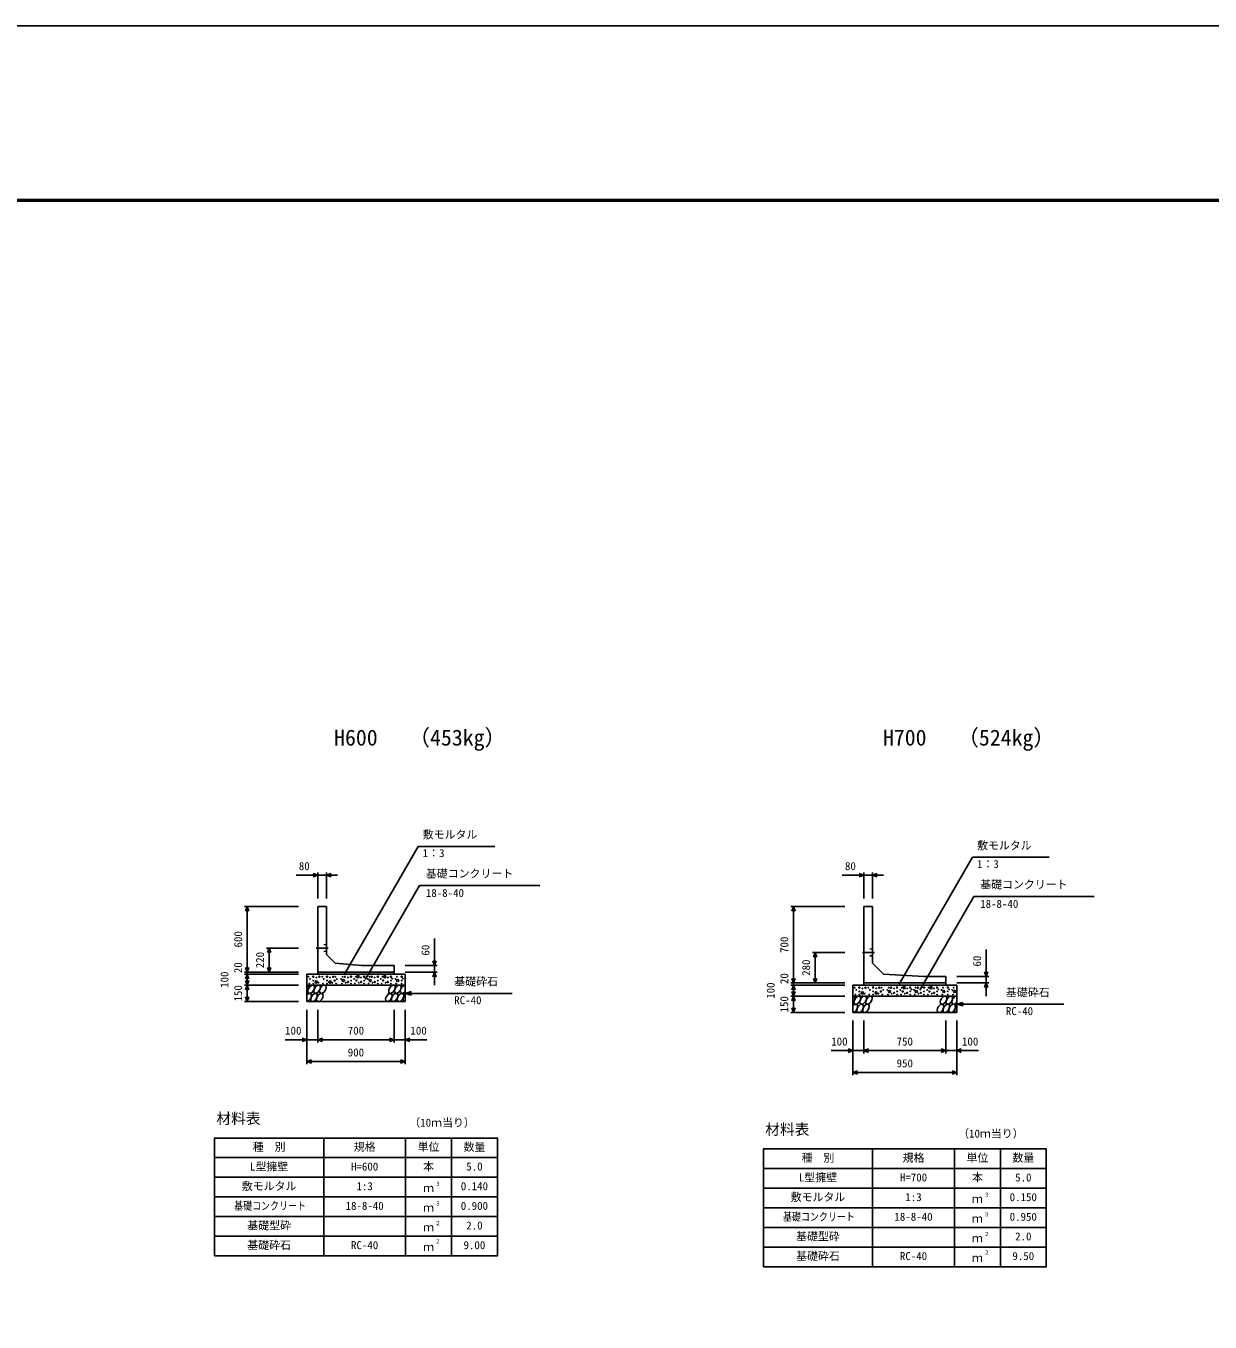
# Model space of a CAD drawing. Units: millimetres, scale not verified. Extents: x -67200 to 67200, y -23760 to 23760.
# Drawn here: x 12990 to 23832, y 11888 to 23760 of the extents above; entities that cross this region are included whole.
import ezdxf
from ezdxf.enums import TextEntityAlignment as Align

# ---------------------------------------------------------------- set-up
doc = ezdxf.new("R2010")
doc.units = ezdxf.units.MM
doc.header["$LTSCALE"] = 80
doc.linetypes.add('CHAIN1', pattern=[8, 5, -1, 1, -1])
doc.linetypes.add('DOTTED', pattern=[1.75, 0.25, -1.5])
for name, color, linetype, lineweight in [('0-0_CENTER', 7, 'CHAIN1', 25), ('0-1_DIM', 7, 'Continuous', 25), ('0-2_Defpoints', 5, 'Continuous', 25), ('0-3_HATCH', 6, 'Continuous', 25), ('0-4_HYO', 3, 'Continuous', 25), ('0-5_HYO2', 4, 'Continuous', 25), ('0-6_OUTLINE', 1, 'Continuous', 25), ('0-7_OUTLINE2', 4, 'DOTTED', 25), ('0-8_TXT', 7, 'Continuous', 25), ('0-9_WAKU', 3, 'Continuous', 25)]:
    doc.layers.add(name, color=color, linetype=linetype, lineweight=lineweight)
doc.styles.add('ＭＳ ゴシック', font='')
doc.styles.get('ＭＳ ゴシック').set_extended_font_data('MS Gothic')

msp = doc.modelspace()

# ---------------------------------------------------------------- linework, layer by layer
at = {"layer": '0-0_CENTER'}
for p, q in [((15648.2, 15314.21), (15756.14, 15314.21)), ((20648.82, 15274.21), (20758, 15274.21))]:
    msp.add_line(p, q, dxfattribs=at)
at = {"layer": '0-1_DIM'}
for p, q in [((15908.39, 15082.31), (16579.66, 16244.99)), ((17282.08, 16244.99), (16579.66, 16244.99)), ((20983.75, 14982.31), (21655.02, 16144.99)), ((22357.44, 16144.99), (21655.02, 16144.99)), ((15462.42, 15981.1), (15661.96, 15981.1)), ((15661.96, 16006.1), (15661.96, 15769.21)), ((15741.96, 15981.1), (15661.96, 15981.1)), ((15741.96, 16006.1), (15741.96, 15769.21)), ((15741.96, 15981.1), (15841.96, 15981.1)), ((20462.78, 15981.1), (20662.32, 15981.1)), ((20662.32, 16006.1), (20662.32, 15769.21)), ((20742.32, 15981.1), (20662.32, 15981.1)), ((20742.32, 16006.1), (20742.32, 15769.21)), ((20742.32, 15981.1), (20842.32, 15981.1)), ((16097.88, 15027.92), (16594.14, 15887.48)), ((17693.69, 15887.48), (16594.14, 15887.48)), ((14991.25, 15694.21), (15486.25, 15694.21)), ((15016.25, 15094.21), (15016.25, 15694.21)), ((19991.61, 15694.21), (20486.61, 15694.21)), ((20016.61, 14994.21), (20016.61, 15694.21)), ((21173.23, 14927.92), (21669.5, 15787.48)), ((22769.05, 15787.48), (21669.5, 15787.48)), ((16731.25, 15154.21), (16731.25, 15401.9)), ((15191.25, 15314.21), (15486.25, 15314.21)), ((15216.25, 15314.21), (15216.25, 15094.21)), ((20191.61, 15274.21), (20486.61, 15274.21)), ((20216.61, 15274.21), (20216.61, 14994.21)), ((21781.61, 15054.21), (21781.61, 15301.9)), ((14991.25, 15094.21), (15486.25, 15094.21)), ((15016.25, 15094.21), (15016.25, 15074.21)), ((16756.25, 15154.21), (16461.25, 15154.21)), ((16756.25, 15094.21), (16461.25, 15094.21)), ((16731.25, 15154.21), (16731.25, 15094.21)), ((16731.25, 14974.21), (16731.25, 15094.21)), ((14991.25, 15074.21), (15486.25, 15074.21)), ((14991.25, 14974.21), (15486.25, 14974.21)), ((15016.25, 15074.21), (15016.25, 14974.21)), ((15016.25, 14974.21), (15016.25, 14824.21)), ((19991.61, 14994.21), (20486.61, 14994.21)), ((19991.61, 14974.21), (20486.61, 14974.21)), ((20016.61, 14994.21), (20016.61, 14974.21)), ((20016.61, 14974.21), (20016.61, 14874.21)), ((21806.61, 15054.21), (21511.61, 15054.21)), ((21806.61, 14994.21), (21511.61, 14994.21)), ((21781.61, 15054.21), (21781.61, 14994.21)), ((21781.61, 14874.21), (21781.61, 14994.21)), ((16461.25, 14899.21), (16519.21, 14914.74)), ((17441.57, 14899.21), (16461.25, 14899.21)), ((16461.25, 14899.21), (16519.21, 14883.68)), ((19991.61, 14874.21), (20486.61, 14874.21)), ((20016.61, 14874.21), (20016.61, 14724.21)), ((14991.25, 14824.21), (15486.25, 14824.21)), ((15561.25, 14249.21), (15561.25, 14749.21)), ((15661.25, 14449.21), (15661.25, 14749.21)), ((16361.25, 14449.21), (16361.25, 14749.21)), ((16361.25, 14449.21), (16361.25, 14749.21)), ((16461.25, 14249.21), (16461.25, 14749.21)), ((19991.61, 14724.21), (20486.61, 14724.21)), ((21511.61, 14799.21), (21569.56, 14814.74)), ((22491.93, 14799.21), (21511.61, 14799.21)), ((21511.61, 14799.21), (21569.56, 14783.68)), ((20561.61, 14149.21), (20561.61, 14649.21)), ((20661.61, 14349.21), (20661.61, 14649.21)), ((21411.61, 14349.21), (21411.61, 14649.21)), ((21411.61, 14349.21), (21411.61, 14649.21)), ((21511.61, 14149.21), (21511.61, 14649.21)), ((15361.71, 14474.21), (15561.25, 14474.21)), ((15661.25, 14474.21), (15561.25, 14474.21)), ((16361.25, 14474.21), (15661.25, 14474.21)), ((16461.25, 14474.21), (16361.25, 14474.21)), ((16660.79, 14474.21), (16461.25, 14474.21)), ((20362.06, 14374.21), (20561.61, 14374.21)), ((20661.61, 14374.21), (20561.61, 14374.21)), ((21411.61, 14374.21), (20661.61, 14374.21)), ((21511.61, 14374.21), (21411.61, 14374.21)), ((21711.15, 14374.21), (21511.61, 14374.21)), ((16461.25, 14274.21), (15561.25, 14274.21)), ((21511.61, 14174.21), (20561.61, 14174.21))]:
    msp.add_line(p, q, dxfattribs=at)
for points in [[(15619.68, 15996.49), (15661.96, 15981.1), (15619.68, 15965.71)], [(15784.25, 15996.49), (15741.96, 15981.1), (15784.25, 15965.71)], [(20620.04, 15996.49), (20662.32, 15981.1), (20620.04, 15965.71)], [(20784.61, 15996.49), (20742.32, 15981.1), (20784.61, 15965.71)], [(15031.64, 15651.92), (15016.25, 15694.21), (15000.86, 15651.92)], [(20032, 15651.92), (20016.61, 15694.21), (20001.22, 15651.92)], [(15231.64, 15271.92), (15216.25, 15314.21), (15200.86, 15271.92)], [(16715.86, 15196.49), (16731.25, 15154.21), (16746.64, 15196.49)], [(20232, 15231.92), (20216.61, 15274.21), (20201.22, 15231.92)], [(15031.64, 15136.49), (15016.25, 15094.21), (15000.86, 15136.49)], [(15231.64, 15136.49), (15216.25, 15094.21), (15200.86, 15136.49)], [(16715.86, 15051.92), (16731.25, 15094.21), (16746.64, 15051.92)], [(21766.22, 15096.49), (21781.61, 15054.21), (21797, 15096.49)], [(15031.64, 15031.92), (15016.25, 15074.21), (15000.86, 15031.92)], [(15031.64, 15016.49), (15016.25, 14974.21), (15000.86, 15016.49)], [(15031.64, 14931.92), (15016.25, 14974.21), (15000.86, 14931.92)], [(20032, 15036.49), (20016.61, 14994.21), (20001.22, 15036.49)], [(20032, 14931.92), (20016.61, 14974.21), (20001.22, 14931.92)], [(20232, 15036.49), (20216.61, 14994.21), (20201.22, 15036.49)], [(21766.22, 14951.92), (21781.61, 14994.21), (21797, 14951.92)], [(15031.64, 14866.49), (15016.25, 14824.21), (15000.86, 14866.49)], [(20032, 14916.49), (20016.61, 14874.21), (20001.22, 14916.49)], [(20032, 14831.92), (20016.61, 14874.21), (20001.22, 14831.92)], [(20032, 14766.49), (20016.61, 14724.21), (20001.22, 14766.49)], [(15518.96, 14489.6), (15561.25, 14474.21), (15518.96, 14458.82)], [(15703.54, 14489.6), (15661.25, 14474.21), (15703.54, 14458.82)], [(16318.96, 14489.6), (16361.25, 14474.21), (16318.96, 14458.82)], [(16503.54, 14489.6), (16461.25, 14474.21), (16503.54, 14458.82)], [(20519.32, 14389.6), (20561.61, 14374.21), (20519.32, 14358.82)], [(20703.89, 14389.6), (20661.61, 14374.21), (20703.89, 14358.82)], [(21369.32, 14389.6), (21411.61, 14374.21), (21369.32, 14358.82)], [(21553.89, 14389.6), (21511.61, 14374.21), (21553.89, 14358.82)], [(15603.54, 14289.6), (15561.25, 14274.21), (15603.54, 14258.82)], [(16418.96, 14289.6), (16461.25, 14274.21), (16418.96, 14258.82)], [(20603.89, 14189.6), (20561.61, 14174.21), (20603.89, 14158.82)], [(21469.32, 14189.6), (21511.61, 14174.21), (21469.32, 14158.82)]]:
    msp.add_lwpolyline(points, dxfattribs=at)
at = {"layer": '0-2_Defpoints'}
msp.add_lwpolyline([(0, -23760), (67200, -23760), (67200, 23760), (0, 23760)], close=True, dxfattribs=at)
at = {"layer": '0-3_HATCH'}
for centre, radius in [((15577.22, 15051.38), 2.5), ((15584.23, 14988.35), 2.5), ((15591.24, 15030.37), 2.5), ((15620.11, 15052.26), 5), ((15620.11, 15016.37), 2.5), ((15620.11, 14988.35), 2.5), ((15648.15, 15003.23), 10), ((15648.15, 15044.38), 2.5), ((15669.18, 14996.23), 2.5), ((15676.19, 15051.38), 5), ((15703.32, 15051.38), 2.5), ((15710.33, 14988.35), 2.5), ((15717.34, 15030.37), 2.5), ((15746.22, 15052.26), 5), ((15746.22, 15016.37), 2.5), ((15746.22, 14988.35), 2.5), ((15774.26, 15003.23), 10), ((15774.26, 15044.38), 2.5), ((15795.28, 14996.23), 2.5), ((15802.29, 15051.38), 5), ((15816.31, 15016.37), 5), ((15823.32, 15051.38), 2.5), ((15830.33, 14988.35), 2.5), ((15837.34, 15030.37), 2.5), ((15875.16, 15030.37), 2.5), ((15882.17, 14988.35), 2.5), ((15896.19, 15016.37), 10), ((15889.18, 15051.38), 2.5), ((15910.21, 15051.38), 5), ((15917.22, 14996.23), 2.5), ((15938.24, 15003.23), 5), ((15938.24, 15044.38), 2.5), ((15966.28, 15052.26), 5), ((15966.28, 15016.37), 2.5), ((15966.28, 14988.35), 2.5), ((15995.16, 15030.37), 2.5), ((16002.17, 14988.35), 2.5), ((16009.18, 15051.38), 2.5), ((16016.19, 15016.37), 5), ((16030.21, 15051.38), 10), ((16037.22, 14996.23), 2.5), ((16058.24, 15003.23), 5), ((16058.24, 15044.38), 2.5), ((16086.28, 15052.26), 5), ((16086.28, 15016.37), 2.5), ((16086.28, 14988.35), 2.5), ((16097.62, 15034.69), 2.5), ((16120.38, 15030.37), 2.5), ((16127.39, 14988.35), 2.5), ((16141.41, 15016.37), 10), ((16134.4, 15051.38), 2.5), ((16155.43, 15051.38), 5), ((16162.44, 14996.23), 2.5), ((16183.47, 15003.23), 5), ((16183.47, 15044.38), 2.5), ((16211.51, 15052.26), 5), ((16211.51, 15016.37), 2.5), ((16211.51, 14988.35), 2.5), ((16240.38, 15030.37), 2.5), ((16247.39, 14988.35), 2.5), ((16254.4, 15051.38), 2.5), ((16261.41, 15016.37), 5), ((16275.43, 15051.38), 10), ((16282.44, 14996.23), 2.5), ((16303.47, 15003.23), 5), ((16303.47, 15044.38), 2.5), ((16331.51, 15052.26), 5), ((16331.51, 15016.37), 2.5), ((16331.51, 14988.35), 2.5), ((16342.85, 15034.69), 2.5), ((16372.31, 15030.37), 2.5), ((16379.32, 14988.35), 2.5), ((16393.34, 15016.37), 10), ((16386.33, 15051.38), 2.5), ((16429.95, 15052.26), 5), ((16429.95, 15016.37), 2.5), ((16429.95, 14988.35), 2.5), ((16441.29, 15034.69), 2.5), ((21030.57, 14951.38), 10), ((21275.79, 14951.38), 10), ((20577.58, 14951.38), 2.5), ((20584.58, 14888.35), 2.5), ((20591.59, 14930.37), 2.5), ((20620.47, 14952.26), 5), ((20620.47, 14916.37), 2.5), ((20620.47, 14888.35), 2.5), ((20648.51, 14903.23), 10), ((20648.51, 14944.38), 2.5), ((20669.54, 14896.23), 2.5), ((20676.54, 14951.38), 5), ((20703.68, 14951.38), 2.5), ((20710.69, 14888.35), 2.5), ((20717.7, 14930.37), 2.5), ((20746.57, 14952.26), 5), ((20746.57, 14916.37), 2.5), ((20746.57, 14888.35), 2.5), ((20774.61, 14903.23), 10), ((20774.61, 14944.38), 2.5), ((20795.64, 14896.23), 2.5), ((20802.65, 14951.38), 5), ((20816.67, 14916.37), 5), ((20823.68, 14951.38), 2.5), ((20830.69, 14888.35), 2.5), ((20837.7, 14930.37), 2.5), ((20875.52, 14930.37), 2.5), ((20882.53, 14888.35), 2.5), ((20896.55, 14916.37), 10), ((20889.53, 14951.38), 2.5), ((20910.57, 14951.38), 5), ((20917.57, 14896.23), 2.5), ((20938.6, 14903.23), 5), ((20938.6, 14944.38), 2.5), ((20966.64, 14952.26), 5), ((20966.64, 14916.37), 2.5), ((20966.64, 14888.35), 2.5), ((20995.52, 14930.37), 2.5), ((21002.53, 14888.35), 2.5), ((21009.53, 14951.38), 2.5), ((21016.55, 14916.37), 5), ((21037.57, 14896.23), 2.5), ((21058.6, 14903.23), 5), ((21058.6, 14944.38), 2.5), ((21086.64, 14952.26), 5), ((21086.64, 14916.37), 2.5), ((21086.64, 14888.35), 2.5), ((21097.98, 14934.69), 2.5), ((21120.74, 14930.37), 2.5), ((21127.75, 14888.35), 2.5), ((21141.77, 14916.37), 10), ((21134.76, 14951.38), 2.5), ((21155.79, 14951.38), 5), ((21162.8, 14896.23), 2.5), ((21183.83, 14903.23), 5), ((21183.83, 14944.38), 2.5), ((21211.87, 14952.26), 5), ((21211.87, 14916.37), 2.5), ((21211.87, 14888.35), 2.5), ((21240.74, 14930.37), 2.5), ((21247.75, 14888.35), 2.5), ((21254.76, 14951.38), 2.5), ((21261.77, 14916.37), 5), ((21282.8, 14896.23), 2.5), ((21303.83, 14903.23), 5), ((21303.83, 14944.38), 2.5), ((21331.87, 14952.26), 5), ((21331.87, 14916.37), 2.5), ((21331.87, 14888.35), 2.5), ((21343.2, 14934.69), 2.5), ((21372.66, 14930.37), 2.5), ((21379.67, 14888.35), 2.5), ((21393.69, 14916.37), 10), ((21386.68, 14951.38), 2.5), ((21430.3, 14952.26), 5), ((21430.3, 14916.37), 2.5), ((21430.3, 14888.35), 2.5), ((21441.64, 14934.69), 2.5), ((21471.1, 14930.37), 2.5), ((21478.11, 14888.35), 2.5), ((21492.13, 14916.37), 10), ((21485.12, 14951.38), 2.5)]:
    msp.add_circle(centre, radius, dxfattribs=at)
for centre, start_param, end_param in [((15548.89, 14936.7), 4.385593, 6.67454438), ((16447.39, 14936.7), 0.33577149, 4.44118059), ((15574.21, 14861.71), 3.51114638, 7.548991), ((16472.71, 14861.71), 1.2110787, 3.56587337), ((20549.24, 14836.7), 4.385593, 6.67454438), ((21497.75, 14836.7), 0.33577149, 4.44118059), ((20574.56, 14761.71), 3.51114638, 7.548991), ((21523.07, 14761.71), 1.2110787, 3.56587337)]:
    msp.add_ellipse(centre, major_axis=(21.81, 35.31), ratio=0.5792, start_param=start_param, end_param=end_param, dxfattribs=at)
for centre in [(15602.09, 14936.7), (15655.3, 14936.7), (15708.51, 14936.7), (16340.97, 14936.7), (16394.18, 14936.7), (15627.41, 14861.71), (15680.62, 14861.71), (16313.09, 14861.71), (16366.29, 14861.71), (16419.5, 14861.71), (20602.45, 14836.7), (20655.66, 14836.7), (20708.87, 14836.7), (21391.33, 14836.7), (21444.54, 14836.7), (20627.77, 14761.71), (20680.98, 14761.71), (21363.44, 14761.71), (21416.65, 14761.71), (21469.86, 14761.71)]:
    msp.add_ellipse(centre, major_axis=(21.81, 35.31), ratio=0.5792, dxfattribs=at)
at = {"layer": '0-4_HYO'}
for p, q in [((15716.25, 13574.21), (15716.25, 12494.21)), ((16466.25, 13574.21), (16466.25, 12494.21)), ((16886.25, 13574.21), (16886.25, 12494.21)), ((20741.61, 13474.21), (20741.61, 12394.21)), ((21491.61, 13474.21), (21491.61, 12394.21)), ((21911.61, 13474.21), (21911.61, 12394.21)), ((14716.25, 13394.21), (17306.25, 13394.21)), ((19741.61, 13294.21), (22331.61, 13294.21))]:
    msp.add_line(p, q, dxfattribs=at)
for points in [[(14716.25, 12494.21), (17306.25, 12494.21), (17306.25, 13574.21), (14716.25, 13574.21)], [(19741.61, 12394.21), (22331.61, 12394.21), (22331.61, 13474.21), (19741.61, 13474.21)]]:
    msp.add_lwpolyline(points, close=True, dxfattribs=at)
at = {"layer": '0-5_HYO2'}
for p, q in [((14716.25, 13214.21), (17306.25, 13214.21)), ((19741.61, 13114.21), (22331.61, 13114.21)), ((14716.25, 13034.21), (17306.25, 13034.21)), ((14716.25, 12854.21), (17306.25, 12854.21)), ((19741.61, 12934.21), (22331.61, 12934.21)), ((19741.61, 12754.21), (22331.61, 12754.21)), ((14716.25, 12674.21), (17306.25, 12674.21)), ((19741.61, 12574.21), (22331.61, 12574.21))]:
    msp.add_line(p, q, dxfattribs=at)
at = {"layer": '0-6_OUTLINE'}
for p, q in [((15661.25, 15074.21), (15661.25, 15694.21)), ((15661.25, 15694.21), (15741.25, 15694.21)), ((15741.25, 15694.21), (15741.25, 15254.21)), ((20741.61, 15694.21), (20741.61, 15174.21)), ((15661.25, 15094.21), (16361.25, 15094.21)), ((16361.25, 15154.21), (16061.25, 15154.21)), ((16361.25, 15154.21), (16361.25, 15074.21)), ((20841.61, 15074.21), (20741.61, 15174.21)), ((16461.25, 14974.21), (15561.25, 14974.21)), ((16461.25, 15074.21), (16461.25, 14824.21)), ((20661.61, 14994.21), (21411.61, 14994.21)), ((20841.61, 15074.21), (21211.61, 15054.21)), ((21411.61, 15054.21), (21211.61, 15054.21)), ((21411.61, 15054.21), (21411.61, 14974.21)), ((21511.61, 14974.21), (21511.61, 14724.21)), ((21511.61, 14874.21), (20561.61, 14874.21)), ((16461.25, 14824.21), (15561.25, 14824.21)), ((21511.61, 14724.21), (20561.61, 14724.21))]:
    msp.add_line(p, q, dxfattribs=at)
for points in [[(20661.61, 14974.21), (20661.61, 15694.21), (20741.61, 15694.21)], [(15741.25, 15254.21), (15821.25, 15174.21), (16061.25, 15154.21)], [(16461.25, 15074.21), (15561.25, 15074.21), (15561.25, 14824.21)], [(21511.61, 14974.21), (20561.61, 14974.21), (20561.61, 14724.21)]]:
    msp.add_lwpolyline(points, dxfattribs=at)
at = {"layer": '0-7_OUTLINE2'}
for p, q in [((15665.75, 15354.21), (15661.25, 15358.71)), ((15736.75, 15344.21), (15665.75, 15354.21)), ((15736.75, 15344.21), (15741.25, 15348.71)), ((20666.11, 15314.21), (20661.61, 15318.71)), ((15665.75, 15274.21), (15661.25, 15269.71)), ((15736.75, 15284.21), (15665.75, 15274.21)), ((15736.75, 15284.21), (15741.25, 15279.71)), ((20661.61, 15229.71), (20666.11, 15234.21)), ((20737.11, 15304.21), (20666.11, 15314.21)), ((20737.11, 15244.21), (20666.11, 15234.21)), ((20737.11, 15304.21), (20741.61, 15308.71)), ((20741.61, 15239.71), (20737.11, 15244.21))]:
    msp.add_line(p, q, dxfattribs=at)
at = {"layer": '0-9_WAKU', "lineweight": 50}
msp.add_lwpolyline([(1600, -22160), (65600, -22160), (65600, 22160), (1600, 22160)], close=True, dxfattribs=at)

# ---------------------------------------------------------------- texts
at = {"layer": '0-1_DIM', "style": 'ＭＳ ゴシック'}
for s, p in [('敷モルタル', (16622.52, 16294.99)), ('敷モルタル', (21697.87, 16194.99)), ('1：3', (16622.52, 16124.87)), ('80', (15488.32, 16006.1)), ('基礎コンクリート', (16651.4, 15937.48)), ('80', (20488.68, 16006.1)), ('1：3', (21697.87, 16024.87)), ('基礎コンクリート', (21726.76, 15837.48)), ('18-8-40', (16651.4, 15759.85)), ('18-8-40', (21726.76, 15659.85)), ('基礎砕石', (16911.5, 14949.21)), ('RC-40', (16911.5, 14777.83)), ('基礎砕石', (21961.86, 14849.21)), ('RC-40', (21961.86, 14677.83)), ('100', (15362.61, 14499.21)), ('700', (15936.25, 14499.21)), ('100', (16509.89, 14499.21)), ('100', (20362.97, 14399.21)), ('750', (20961.61, 14399.21)), ('100', (21560.25, 14399.21)), ('900', (15936.25, 14299.21)), ('950', (20961.61, 14199.21))]:
    msp.add_text(s, height=73.31, dxfattribs=at).set_placement(p, align=Align.BOTTOM_LEFT)
for s, p in [('600', (14991.25, 15319.21)), ('60', (16706.25, 15244.85)), ('700', (19991.61, 15269.21)), ('220', (15191.25, 15129.21)), ('280', (20191.61, 15059.21)), ('60', (21756.61, 15144.85)), ('100', (14866.25, 14949.21)), ('20', (14991.25, 15084.27)), ('20', (19991.61, 14984.27)), ('150', (14991.25, 14824.21)), ('100', (19866.61, 14849.21)), ('150', (19991.61, 14724.21))]:
    msp.add_text(s, height=73.31, rotation=90, dxfattribs=at).set_placement(p, align=Align.BOTTOM_LEFT)
at = {"layer": '0-8_TXT', "style": 'ＭＳ ゴシック'}
for s, height, p in [('（453kg）', 146.6, (16489.87, 17124.45)), ('（524kg）', 146.6, (21515.22, 17124.45)), ('H600', 146.6, (15811.25, 17124.45)), ('H700', 146.6, (20836.61, 17124.45)), ('材料表', 98.97, (14732.92, 13674.21)), ('（10ｍ当り）', 73.31, (16499.58, 13655.87)), ('材料表', 98.97, (19758.27, 13574.21)), ('（10ｍ当り）', 73.31, (21524.94, 13555.87)), ('種\u3000別', 73.31, (15066.25, 13434.21)), ('規格', 73.31, (15991.25, 13434.21)), ('単位', 73.31, (16576.25, 13434.21)), ('数量', 73.31, (16996.25, 13434.21)), ('種\u3000別', 73.31, (20091.61, 13334.21)), ('規格', 73.31, (21016.61, 13334.21)), ('単位', 73.31, (21601.61, 13334.21)), ('数量', 73.31, (22021.61, 13334.21)), ('L型擁壁', 73.31, (15041.25, 13254.21)), ('H=600', 73.31, (15966.25, 13254.21)), ('本', 73.31, (16626.25, 13254.21)), ('5.0', 73.31, (17021.25, 13254.21)), ('敷モルタル', 73.31, (14966.25, 13074.21)), ('L型擁壁', 73.31, (20066.61, 13154.21)), ('H=700', 73.31, (20991.61, 13154.21)), ('本', 73.31, (21651.61, 13154.21)), ('5.0', 73.31, (22046.61, 13154.21)), ('1:3', 73.31, (16016.25, 13074.21)), ('ｍ', 73.31, (16626.25, 13057.54)), ('３', 36.66, (16735.49, 13124.82)), ('0.140', 73.31, (16971.25, 13074.21)), ('敷モルタル', 73.31, (19991.61, 12974.21)), ('1:3', 73.31, (21041.61, 12974.21)), ('３', 36.66, (21760.84, 13024.82)), ('0.150', 73.31, (21996.61, 12974.21)), ('18-8-40', 73.31, (15916.25, 12894.21)), ('ｍ', 73.31, (16626.25, 12877.54)), ('３', 36.66, (16735.49, 12944.82)), ('0.900', 73.31, (16971.25, 12894.21)), ('ｍ', 73.31, (21651.61, 12957.54)), ('18-8-40', 73.31, (20941.61, 12794.21)), ('ｍ', 73.31, (21651.61, 12777.54)), ('３', 36.66, (21760.84, 12844.82)), ('0.950', 73.31, (21996.61, 12794.21)), ('基礎型砕', 73.31, (15016.25, 12714.21)), ('ｍ', 73.31, (16626.25, 12697.54)), ('２', 36.66, (16735.49, 12764.82)), ('2.0', 73.31, (17021.25, 12714.21)), ('基礎型砕', 73.31, (20041.61, 12614.21)), ('２', 36.66, (21760.84, 12664.82)), ('2.0', 73.31, (22046.61, 12614.21)), ('基礎砕石', 73.31, (15016.25, 12534.21)), ('RC-40', 73.31, (15966.25, 12534.21)), ('ｍ', 73.31, (16626.25, 12517.54)), ('２', 36.66, (16735.49, 12598.15)), ('9.00', 73.31, (16996.25, 12534.21)), ('ｍ', 73.31, (21651.61, 12597.54)), ('基礎砕石', 73.31, (20041.61, 12434.21)), ('RC-40', 73.31, (20991.61, 12434.21)), ('ｍ', 73.31, (21651.61, 12417.54)), ('２', 36.66, (21760.84, 12498.15)), ('9.50', 73.31, (22021.61, 12434.21))]:
    msp.add_text(s, height=height, dxfattribs=at).set_placement(p, align=Align.BOTTOM_LEFT)
at = {"layer": '0-8_TXT', "style": 'ＭＳ ゴシック', "width": 0.8}
for p in [(14896.25, 12894.21), (19921.61, 12794.21)]:
    msp.add_text('基礎コンクリート', height=73.31, dxfattribs=at).set_placement(p, align=Align.BOTTOM_LEFT)

doc.saveas('drawing.dxf')
